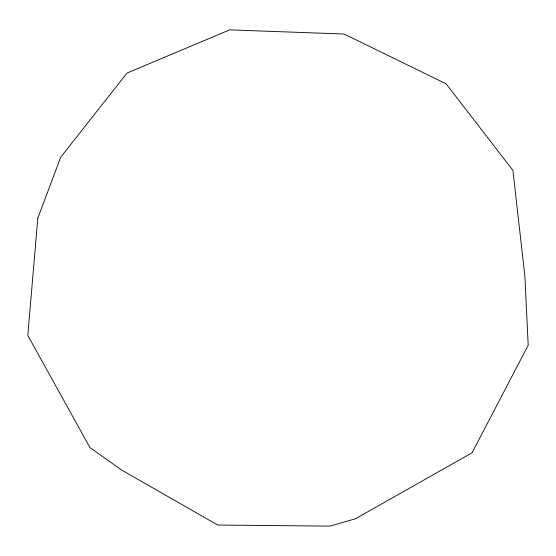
<?xml version="1.0" encoding="UTF-8"?>
<svg xmlns="http://www.w3.org/2000/svg" width="556" height="556" viewBox="0 0 556 556"><rect width="100%" height="100%" fill="white"/><g stroke="black" fill="none" stroke-linecap="round" stroke-linejoin="round"><path stroke-width="0.83" d="M37.815 218.154L27.8 335.435L89.947 447.58L121.743 470.091L217.695 525.031L330.09 526.122L355.353 518.79L472.03 452.827L528.2 345.241L524.885 276.2L512.903 170.344L446.086 83.796L344.039 34.006L229.628 29.878L126.99 73.086L60.694 157.223L37.815 218.154"/></g></svg>
